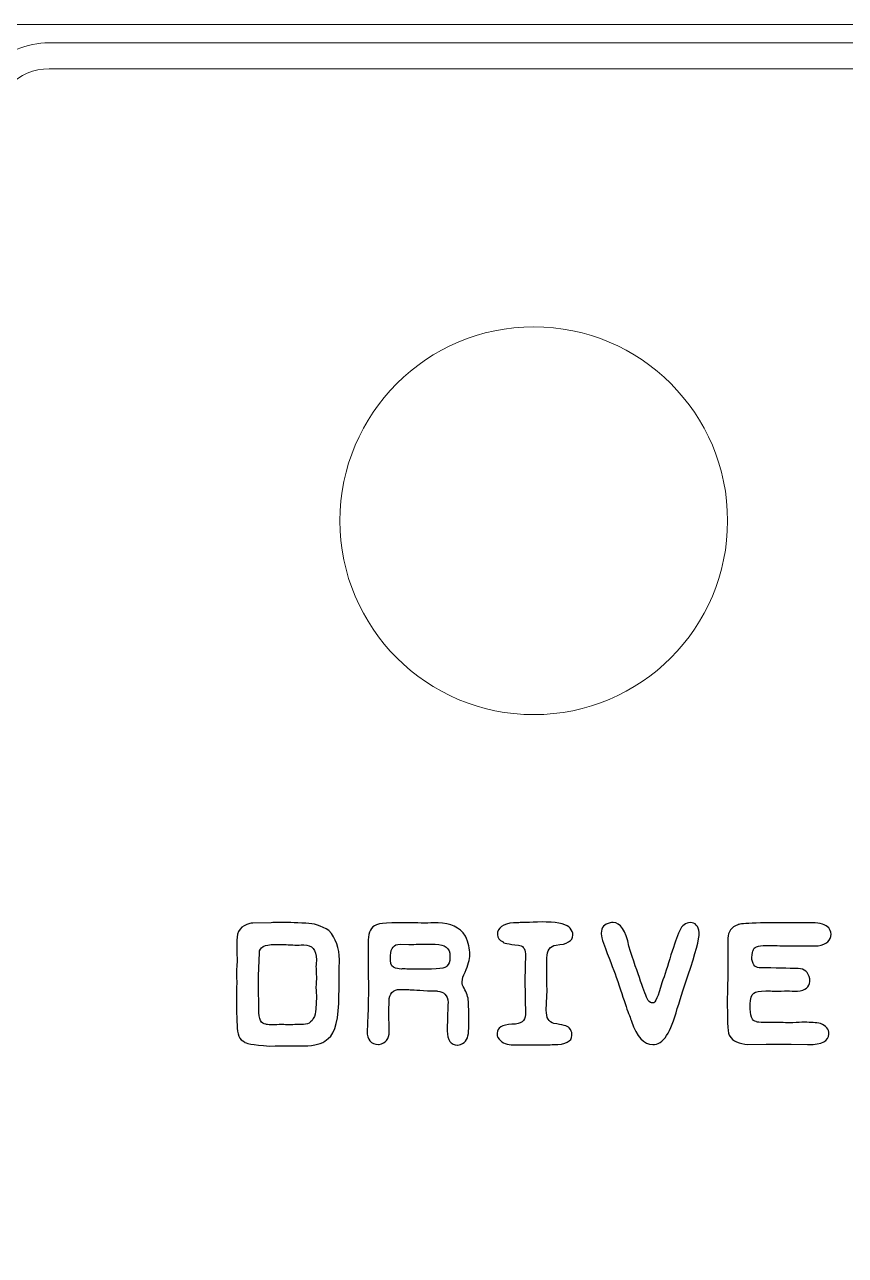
# Model space of a CAD drawing. Header units: centimetres. Extents: x -13.1 to 12.9, y -13 to 13.
# Drawn here: x 6.5 to 8.872, y 9.425 to 12.98 of the extents above; entities that cross this region are included whole.
import ezdxf

# ---------------------------------------------------------------- set-up
doc = ezdxf.new("R2010")
doc.units = ezdxf.units.CM
doc.header["$MEASUREMENT"] = 0
doc.layers.add('Layer 1', color=7, linetype='Continuous')

msp = doc.modelspace()

# ---------------------------------------------------------------- linework, layer by layer
at = {"layer": 'Layer 1', "color": 250, "lineweight": 9}
msp.add_open_spline([(-12.85, 12.98), (-12.85, 12.98), (12.75, 12.98), (12.75, 12.98), (12.75, 12.98), (12.86, 12.98), (12.95, 12.88999), (12.95, 12.78), (12.95, 12.78), (12.95, 12.78), (12.95, -12.82), (12.95, -12.82), (12.95, -12.82), (12.95, -12.93001), (12.86, -13.02), (12.75, -13.02), (12.75, -13.02), (12.75, -13.02), (-12.85, -13.02), (-12.85, -13.02), (-12.85, -13.02), (-12.96, -13.02), (-13.05, -12.93001), (-13.05, -12.82), (-13.05, -12.82), (-13.05, -12.82), (-13.05, 12.78), (-13.05, 12.78), (-13.05, 12.78), (-13.05, 12.88999), (-12.96, 12.98), (-12.85, 12.98)], degree=3, knots=[0, 0, 0, 0, 0.1111111, 0.1111111, 0.1111111, 0.1111111, 0.2222222, 0.2222222, 0.2222222, 0.2222222, 0.3333333, 0.3333333, 0.3333333, 0.3333333, 0.4444444, 0.4444444, 0.4444444, 0.4444444, 0.5555556, 0.5555556, 0.5555556, 0.5555556, 0.6666667, 0.6666667, 0.6666667, 0.6666667, 0.7777778, 0.7777778, 0.7777778, 0.7777778, 1, 1, 1, 1], dxfattribs=at)
at = {"layer": 'Layer 1', "color": 177, "lineweight": 9}
for points in [[(6.57133, 12.9275), (6.57133, 12.9275), (12.57133, 12.9275), (12.57133, 12.9275), (12.57133, 12.9275), (12.63667, 12.9275), (12.69607, 12.90078), (12.73909, 12.85776), (12.73909, 12.85776), (12.78211, 12.81474), (12.80883, 12.75534), (12.80883, 12.69), (12.80883, 12.69), (12.80883, 12.69), (12.80883, 6.6525), (12.80883, 6.6525), (12.80883, 6.6525), (12.80883, 6.6525), (6.57133, 6.6525), (6.57133, 6.6525), (6.57133, 6.6525), (6.50599, 6.6525), (6.44659, 6.67922), (6.40357, 6.72224), (6.40357, 6.72224), (6.36055, 6.76526), (6.33383, 6.82466), (6.33383, 6.89), (6.33383, 6.89), (6.33383, 6.89), (6.33383, 12.69), (6.33383, 12.69), (6.33383, 12.69), (6.33383, 12.75534), (6.36055, 12.81474), (6.40357, 12.85776), (6.40357, 12.85776), (6.44659, 12.90078), (6.50599, 12.9275), (6.57133, 12.9275)], [(12.57133, 12.8525), (12.57133, 12.8525), (6.57133, 12.8525), (6.57133, 12.8525), (6.57133, 12.8525), (6.52668, 12.8525), (6.48605, 12.8342), (6.45659, 12.80474), (6.45659, 12.80474), (6.42713, 12.77528), (6.40883, 12.73465), (6.40883, 12.69), (6.40883, 12.69), (6.40883, 12.69), (6.40883, 6.89), (6.40883, 6.89), (6.40883, 6.89), (6.40883, 6.84535), (6.42713, 6.80472), (6.45659, 6.77526), (6.45659, 6.77526), (6.48605, 6.7458), (6.52668, 6.7275), (6.57133, 6.7275), (6.57133, 6.7275), (6.57133, 6.7275), (12.73383, 6.7275), (12.73383, 6.7275), (12.73383, 6.7275), (12.73383, 6.7275), (12.73383, 12.69), (12.73383, 12.69), (12.73383, 12.69), (12.73383, 12.73465), (12.71553, 12.77528), (12.68607, 12.80474), (12.68607, 12.80474), (12.65661, 12.8342), (12.61598, 12.8525), (12.57133, 12.8525)]]:
    msp.add_open_spline(points, degree=3, knots=[0, 0, 0, 0, 0.0909091, 0.0909091, 0.0909091, 0.0909091, 0.1818182, 0.1818182, 0.1818182, 0.1818182, 0.2727273, 0.2727273, 0.2727273, 0.2727273, 0.3636364, 0.3636364, 0.3636364, 0.3636364, 0.4545455, 0.4545455, 0.4545455, 0.4545455, 0.5454545, 0.5454545, 0.5454545, 0.5454545, 0.6363636, 0.6363636, 0.6363636, 0.6363636, 0.7272727, 0.7272727, 0.7272727, 0.7272727, 0.8181818, 0.8181818, 0.8181818, 0.8181818, 1, 1, 1, 1], dxfattribs=at)
at = {"layer": 'Layer 1', "color": 242, "lineweight": 9}
msp.add_open_spline([(7.4115, 11.5471), (7.4115, 11.85638), (7.66223, 12.1071), (7.9715, 12.1071), (7.9715, 12.1071), (8.28078, 12.1071), (8.53149, 11.85638), (8.53149, 11.5471), (8.53149, 11.5471), (8.5315, 11.23782), (8.28078, 10.9871), (7.97151, 10.9871), (7.97151, 10.9871), (7.66223, 10.9871), (7.41152, 11.23782), (7.41152, 11.5471)], degree=3, knots=[0, 0, 0, 0, 0.2, 0.2, 0.2, 0.2, 0.4, 0.4, 0.4, 0.4, 0.6, 0.6, 0.6, 0.6, 1, 1, 1, 1], dxfattribs=at)
at = {"layer": 'Layer 1', "color": 177}
for points, knots in [([(7.31338, 10.3846), (7.3352, 10.3846), (7.3574, 10.37755), (7.37979, 10.36334), (7.37979, 10.36334), (7.39983, 10.34058), (7.4098, 10.31245), (7.4098, 10.27906), (7.4098, 10.27906), (7.4098, 10.27906), (7.4098, 10.27793), (7.4098, 10.27793), (7.4098, 10.27793), (7.4098, 10.26843), (7.40961, 10.24801), (7.40924, 10.21678), (7.40924, 10.21678), (7.40924, 10.20907), (7.40905, 10.19599), (7.40867, 10.17765), (7.40867, 10.17765), (7.40867, 10.10888), (7.39832, 10.06702), (7.37753, 10.05197), (7.37753, 10.05197), (7.36672, 10.04002), (7.34724, 10.03296), (7.31912, 10.03071), (7.31912, 10.03071), (7.31912, 10.03071), (7.29513, 10.03071), (7.29513, 10.03071), (7.29513, 10.03071), (7.28271, 10.03071), (7.25355, 10.03042), (7.20783, 10.02986), (7.20783, 10.02986), (7.15966, 10.03343), (7.13558, 10.03748), (7.13558, 10.042), (7.13558, 10.042), (7.12147, 10.04717), (7.11442, 10.06354), (7.11442, 10.0911), (7.11442, 10.0911), (7.1131, 10.11405), (7.11244, 10.13315), (7.11244, 10.14839), (7.11244, 10.14839), (7.11244, 10.14839), (7.11244, 10.15752), (7.11244, 10.15752), (7.11244, 10.15752), (7.11244, 10.17661), (7.11282, 10.19674), (7.11357, 10.21791), (7.11357, 10.21791), (7.11282, 10.22562), (7.11244, 10.23296), (7.11244, 10.23992), (7.11244, 10.23992), (7.11244, 10.24171), (7.1131, 10.25375), (7.11442, 10.27605), (7.11442, 10.27605), (7.11385, 10.29806), (7.11357, 10.31781), (7.11357, 10.33531), (7.11357, 10.33531), (7.11357, 10.36193), (7.12599, 10.37802), (7.15073, 10.38348), (7.15073, 10.38348), (7.15317, 10.38423), (7.15609, 10.3846), (7.15957, 10.3846), (7.15957, 10.3846), (7.15957, 10.3846), (7.213, 10.3862), (7.213, 10.3862), (7.213, 10.3862), (7.21893, 10.38658), (7.22655, 10.38677), (7.23596, 10.38677), (7.23596, 10.38677), (7.25486, 10.38677), (7.28064, 10.38611), (7.31338, 10.3846)], [0, 0, 0, 0, 0.0434783, 0.0434783, 0.0434783, 0.0434783, 0.0869565, 0.0869565, 0.0869565, 0.0869565, 0.1304348, 0.1304348, 0.1304348, 0.1304348, 0.173913, 0.173913, 0.173913, 0.173913, 0.2173913, 0.2173913, 0.2173913, 0.2173913, 0.2608696, 0.2608696, 0.2608696, 0.2608696, 0.3043478, 0.3043478, 0.3043478, 0.3043478, 0.3478261, 0.3478261, 0.3478261, 0.3478261, 0.3913043, 0.3913043, 0.3913043, 0.3913043, 0.4347826, 0.4347826, 0.4347826, 0.4347826, 0.4782609, 0.4782609, 0.4782609, 0.4782609, 0.5217391, 0.5217391, 0.5217391, 0.5217391, 0.5652174, 0.5652174, 0.5652174, 0.5652174, 0.6086957, 0.6086957, 0.6086957, 0.6086957, 0.6521739, 0.6521739, 0.6521739, 0.6521739, 0.6956522, 0.6956522, 0.6956522, 0.6956522, 0.7391304, 0.7391304, 0.7391304, 0.7391304, 0.7826087, 0.7826087, 0.7826087, 0.7826087, 0.826087, 0.826087, 0.826087, 0.826087, 0.8695652, 0.8695652, 0.8695652, 0.8695652, 0.9130435, 0.9130435, 0.9130435, 0.9130435, 1, 1, 1, 1]), ([(7.69503, 10.38602), (7.73105, 10.38545), (7.75749, 10.37266), (7.77442, 10.34763), (7.77442, 10.34763), (7.7827, 10.32778), (7.78684, 10.31029), (7.78684, 10.29505), (7.78684, 10.29505), (7.78684, 10.29505), (7.78684, 10.2942), (7.78684, 10.2942), (7.78684, 10.2942), (7.78646, 10.28009), (7.78204, 10.26306), (7.77357, 10.24321), (7.77357, 10.24321), (7.76774, 10.23296), (7.76473, 10.22355), (7.76473, 10.21509), (7.76473, 10.21509), (7.76473, 10.20869), (7.76652, 10.20267), (7.77, 10.19721), (7.77, 10.19721), (7.7779, 10.1847), (7.78214, 10.17181), (7.7827, 10.15864), (7.7827, 10.15864), (7.7827, 10.15864), (7.7843, 10.12139), (7.7843, 10.12139), (7.7843, 10.12139), (7.7843, 10.12139), (7.7843, 10.10954), (7.7843, 10.10954), (7.7843, 10.10954), (7.7843, 10.09627), (7.78383, 10.08423), (7.78298, 10.07313), (7.78298, 10.07313), (7.78279, 10.05366), (7.77517, 10.04087), (7.76003, 10.03456), (7.76003, 10.03456), (7.75768, 10.03334), (7.75504, 10.03268), (7.75213, 10.03268), (7.75213, 10.03268), (7.75213, 10.03268), (7.75128, 10.03268), (7.75128, 10.03268), (7.75128, 10.03268), (7.73162, 10.03306), (7.72174, 10.04689), (7.72174, 10.07426), (7.72174, 10.07426), (7.72174, 10.07426), (7.72174, 10.07624), (7.72174, 10.07624), (7.72174, 10.07624), (7.72174, 10.07624), (7.72231, 10.11255), (7.72231, 10.11255), (7.72231, 10.11255), (7.72249, 10.12327), (7.72306, 10.13757), (7.724, 10.15554), (7.724, 10.15554), (7.72193, 10.17708), (7.71177, 10.1879), (7.69333, 10.18809), (7.69333, 10.18809), (7.69333, 10.18884), (7.69042, 10.18931), (7.68458, 10.1895), (7.68458, 10.1895), (7.68458, 10.1895), (7.66473, 10.18978), (7.66473, 10.18978), (7.66473, 10.18978), (7.63143, 10.19176), (7.61271, 10.19279), (7.60848, 10.19279), (7.60848, 10.19279), (7.60848, 10.19279), (7.58647, 10.19336), (7.58647, 10.19336), (7.58647, 10.19336), (7.58647, 10.19336), (7.58562, 10.19336), (7.58562, 10.19336), (7.58562, 10.19336), (7.56464, 10.19336), (7.55392, 10.18179), (7.55335, 10.15864), (7.55335, 10.15864), (7.55335, 10.15864), (7.55307, 10.1324), (7.55307, 10.1324), (7.55307, 10.1324), (7.55307, 10.1324), (7.55392, 10.07125), (7.55392, 10.07125), (7.55392, 10.07125), (7.55354, 10.05009), (7.54404, 10.03786), (7.52523, 10.03456), (7.52523, 10.03456), (7.52523, 10.03456), (7.52334, 10.03456), (7.52334, 10.03456), (7.52334, 10.03456), (7.50114, 10.03494), (7.48995, 10.04792), (7.48995, 10.07341), (7.48995, 10.07341), (7.48995, 10.07341), (7.48995, 10.07539), (7.48995, 10.07539), (7.48995, 10.07539), (7.49202, 10.1149), (7.49315, 10.13936), (7.49334, 10.14867), (7.49334, 10.14867), (7.49334, 10.14867), (7.49352, 10.16965), (7.49352, 10.16965), (7.49352, 10.16965), (7.49371, 10.17586), (7.49381, 10.18244), (7.49381, 10.18922), (7.49381, 10.18922), (7.49381, 10.20643), (7.49343, 10.226), (7.49277, 10.24792), (7.49277, 10.24792), (7.49277, 10.26626), (7.49287, 10.27934), (7.49305, 10.28705), (7.49305, 10.28705), (7.49324, 10.30869), (7.49334, 10.32233), (7.49334, 10.32778), (7.49334, 10.32778), (7.49334, 10.32778), (7.49334, 10.33635), (7.49334, 10.33635), (7.49334, 10.33635), (7.49381, 10.35968), (7.50171, 10.37426), (7.51695, 10.3799), (7.51695, 10.3799), (7.52033, 10.38413), (7.55589, 10.3862), (7.62362, 10.3862), (7.62362, 10.3862), (7.63068, 10.38611), (7.6414, 10.38554), (7.65589, 10.3846), (7.65589, 10.3846), (7.6684, 10.38554), (7.67979, 10.38602), (7.69004, 10.38602), (7.69004, 10.38602), (7.69004, 10.38602), (7.69503, 10.38602), (7.69503, 10.38602)], [0, 0, 0, 0, 0.0232558, 0.0232558, 0.0232558, 0.0232558, 0.0465116, 0.0465116, 0.0465116, 0.0465116, 0.0697674, 0.0697674, 0.0697674, 0.0697674, 0.0930233, 0.0930233, 0.0930233, 0.0930233, 0.1162791, 0.1162791, 0.1162791, 0.1162791, 0.1395349, 0.1395349, 0.1395349, 0.1395349, 0.1627907, 0.1627907, 0.1627907, 0.1627907, 0.1860465, 0.1860465, 0.1860465, 0.1860465, 0.2093023, 0.2093023, 0.2093023, 0.2093023, 0.2325581, 0.2325581, 0.2325581, 0.2325581, 0.255814, 0.255814, 0.255814, 0.255814, 0.2790698, 0.2790698, 0.2790698, 0.2790698, 0.3023256, 0.3023256, 0.3023256, 0.3023256, 0.3255814, 0.3255814, 0.3255814, 0.3255814, 0.3488372, 0.3488372, 0.3488372, 0.3488372, 0.372093, 0.372093, 0.372093, 0.372093, 0.3953488, 0.3953488, 0.3953488, 0.3953488, 0.4186047, 0.4186047, 0.4186047, 0.4186047, 0.4418605, 0.4418605, 0.4418605, 0.4418605, 0.4651163, 0.4651163, 0.4651163, 0.4651163, 0.4883721, 0.4883721, 0.4883721, 0.4883721, 0.5116279, 0.5116279, 0.5116279, 0.5116279, 0.5348837, 0.5348837, 0.5348837, 0.5348837, 0.5581395, 0.5581395, 0.5581395, 0.5581395, 0.5813953, 0.5813953, 0.5813953, 0.5813953, 0.6046512, 0.6046512, 0.6046512, 0.6046512, 0.627907, 0.627907, 0.627907, 0.627907, 0.6511628, 0.6511628, 0.6511628, 0.6511628, 0.6744186, 0.6744186, 0.6744186, 0.6744186, 0.6976744, 0.6976744, 0.6976744, 0.6976744, 0.7209302, 0.7209302, 0.7209302, 0.7209302, 0.744186, 0.744186, 0.744186, 0.744186, 0.7674419, 0.7674419, 0.7674419, 0.7674419, 0.7906977, 0.7906977, 0.7906977, 0.7906977, 0.8139535, 0.8139535, 0.8139535, 0.8139535, 0.8372093, 0.8372093, 0.8372093, 0.8372093, 0.8604651, 0.8604651, 0.8604651, 0.8604651, 0.8837209, 0.8837209, 0.8837209, 0.8837209, 0.9069767, 0.9069767, 0.9069767, 0.9069767, 0.9302326, 0.9302326, 0.9302326, 0.9302326, 0.9534884, 0.9534884, 0.9534884, 0.9534884, 1, 1, 1, 1]), ([(7.99568, 10.38818), (7.99568, 10.38818), (8.00781, 10.3879), (8.00781, 10.3879), (8.00781, 10.3879), (8.04582, 10.38714), (8.06877, 10.38122), (8.07649, 10.37002), (8.07649, 10.37002), (8.08175, 10.36391), (8.08448, 10.35761), (8.08448, 10.35093), (8.08448, 10.35093), (8.08448, 10.35093), (8.08448, 10.35017), (8.08448, 10.35017), (8.08448, 10.35017), (8.08411, 10.33343), (8.06792, 10.32383), (8.03594, 10.32148), (8.03594, 10.32148), (8.01863, 10.31838), (8.00979, 10.30596), (8.00922, 10.28432), (8.00922, 10.28432), (8.00922, 10.28432), (8.00894, 10.2578), (8.00894, 10.2578), (8.00894, 10.2578), (8.00894, 10.2578), (8.00894, 10.24265), (8.00894, 10.24265), (8.00894, 10.24265), (8.00894, 10.22666), (8.00932, 10.20831), (8.01007, 10.18752), (8.01007, 10.18752), (8.00857, 10.15836), (8.00772, 10.14077), (8.00753, 10.13494), (8.00753, 10.13494), (8.00753, 10.13494), (8.00753, 10.13324), (8.00753, 10.13324), (8.00753, 10.13324), (8.00753, 10.1118), (8.01477, 10.099), (8.02936, 10.09496), (8.02936, 10.09496), (8.05372, 10.09185), (8.06877, 10.08762), (8.07423, 10.08226), (8.07423, 10.08226), (8.07921, 10.07548), (8.08166, 10.06965), (8.08166, 10.06495), (8.08166, 10.06495), (8.08166, 10.06495), (8.08166, 10.06081), (8.08166, 10.06081), (8.08166, 10.06081), (8.08147, 10.04294), (8.06388, 10.034), (8.02879, 10.034), (8.02879, 10.034), (8.02879, 10.034), (8.02493, 10.034), (8.02493, 10.034), (8.02493, 10.034), (8.01722, 10.03362), (8.00715, 10.03343), (7.99483, 10.03343), (7.99483, 10.03343), (7.98053, 10.03315), (7.9668, 10.03296), (7.95353, 10.03296), (7.95353, 10.03296), (7.93698, 10.03296), (7.92127, 10.03325), (7.9064, 10.03372), (7.9064, 10.03372), (7.88966, 10.03409), (7.87677, 10.04124), (7.86755, 10.05498), (7.86755, 10.05498), (7.86624, 10.0577), (7.86558, 10.06147), (7.86558, 10.06627), (7.86558, 10.06627), (7.86558, 10.06627), (7.86586, 10.06711), (7.86586, 10.06711), (7.86586, 10.06711), (7.86605, 10.08235), (7.88025, 10.09101), (7.90838, 10.09298), (7.90838, 10.09298), (7.90838, 10.09298), (7.91026, 10.09298), (7.91026, 10.09298), (7.91026, 10.09298), (7.93453, 10.09298), (7.94685, 10.10229), (7.94723, 10.12083), (7.94723, 10.12083), (7.94723, 10.12083), (7.94723, 10.13324), (7.94723, 10.13324), (7.94723, 10.13324), (7.94723, 10.15093), (7.94676, 10.17925), (7.94582, 10.21838), (7.94582, 10.21838), (7.94582, 10.21838), (7.94723, 10.29618), (7.94723, 10.29618), (7.94723, 10.29618), (7.94591, 10.31264), (7.93933, 10.32101), (7.92738, 10.3212), (7.92738, 10.3212), (7.89756, 10.32412), (7.8827, 10.32741), (7.8827, 10.33089), (7.8827, 10.33089), (7.87226, 10.33559), (7.86699, 10.34246), (7.86699, 10.35121), (7.86699, 10.35121), (7.86699, 10.35121), (7.86699, 10.35873), (7.86699, 10.35873), (7.86699, 10.35873), (7.8716, 10.37708), (7.89079, 10.3862), (7.92456, 10.3862), (7.92456, 10.3862), (7.92456, 10.3862), (7.92842, 10.3862), (7.92842, 10.3862), (7.92842, 10.3862), (7.93547, 10.3862), (7.95786, 10.38686), (7.99568, 10.38818)], [0, 0, 0, 0, 0.027027, 0.027027, 0.027027, 0.027027, 0.0540541, 0.0540541, 0.0540541, 0.0540541, 0.0810811, 0.0810811, 0.0810811, 0.0810811, 0.1081081, 0.1081081, 0.1081081, 0.1081081, 0.1351351, 0.1351351, 0.1351351, 0.1351351, 0.1621622, 0.1621622, 0.1621622, 0.1621622, 0.1891892, 0.1891892, 0.1891892, 0.1891892, 0.2162162, 0.2162162, 0.2162162, 0.2162162, 0.2432432, 0.2432432, 0.2432432, 0.2432432, 0.2702703, 0.2702703, 0.2702703, 0.2702703, 0.2972973, 0.2972973, 0.2972973, 0.2972973, 0.3243243, 0.3243243, 0.3243243, 0.3243243, 0.3513514, 0.3513514, 0.3513514, 0.3513514, 0.3783784, 0.3783784, 0.3783784, 0.3783784, 0.4054054, 0.4054054, 0.4054054, 0.4054054, 0.4324324, 0.4324324, 0.4324324, 0.4324324, 0.4594595, 0.4594595, 0.4594595, 0.4594595, 0.4864865, 0.4864865, 0.4864865, 0.4864865, 0.5135135, 0.5135135, 0.5135135, 0.5135135, 0.5405405, 0.5405405, 0.5405405, 0.5405405, 0.5675676, 0.5675676, 0.5675676, 0.5675676, 0.5945946, 0.5945946, 0.5945946, 0.5945946, 0.6216216, 0.6216216, 0.6216216, 0.6216216, 0.6486486, 0.6486486, 0.6486486, 0.6486486, 0.6756757, 0.6756757, 0.6756757, 0.6756757, 0.7027027, 0.7027027, 0.7027027, 0.7027027, 0.7297297, 0.7297297, 0.7297297, 0.7297297, 0.7567568, 0.7567568, 0.7567568, 0.7567568, 0.7837838, 0.7837838, 0.7837838, 0.7837838, 0.8108108, 0.8108108, 0.8108108, 0.8108108, 0.8378378, 0.8378378, 0.8378378, 0.8378378, 0.8648649, 0.8648649, 0.8648649, 0.8648649, 0.8918919, 0.8918919, 0.8918919, 0.8918919, 0.9189189, 0.9189189, 0.9189189, 0.9189189, 0.9459459, 0.9459459, 0.9459459, 0.9459459, 1, 1, 1, 1]), ([(8.20104, 10.38649), (8.22221, 10.38649), (8.23735, 10.36363), (8.24657, 10.31791), (8.24657, 10.31791), (8.27301, 10.23597), (8.29144, 10.18367), (8.30198, 10.16109), (8.30198, 10.16109), (8.30612, 10.15648), (8.31054, 10.15422), (8.31515, 10.15422), (8.31515, 10.15422), (8.32249, 10.15422), (8.33133, 10.1736), (8.34158, 10.21236), (8.34158, 10.21236), (8.34986, 10.234), (8.35861, 10.26099), (8.36783, 10.29335), (8.36783, 10.29335), (8.37771, 10.3228), (8.3858, 10.34566), (8.3921, 10.36203), (8.3921, 10.36203), (8.4001, 10.3784), (8.41063, 10.38649), (8.42343, 10.38649), (8.42343, 10.38649), (8.43838, 10.38649), (8.44704, 10.37708), (8.44967, 10.35817), (8.44967, 10.35817), (8.44967, 10.35817), (8.44967, 10.35704), (8.44967, 10.35704), (8.44967, 10.35704), (8.44967, 10.3387), (8.43904, 10.29825), (8.41769, 10.23578), (8.41769, 10.23578), (8.40809, 10.20587), (8.39756, 10.17332), (8.38599, 10.13823), (8.38599, 10.13823), (8.36868, 10.06881), (8.34516, 10.034), (8.31515, 10.034), (8.31515, 10.034), (8.28947, 10.034), (8.26915, 10.05658), (8.25428, 10.10154), (8.25428, 10.10154), (8.24761, 10.11641), (8.23284, 10.15883), (8.20988, 10.22863), (8.20988, 10.22863), (8.20104, 10.25253), (8.18862, 10.28536), (8.17272, 10.32731), (8.17272, 10.32731), (8.16868, 10.33832), (8.16661, 10.34716), (8.16661, 10.35403), (8.16661, 10.35403), (8.16661, 10.35403), (8.16661, 10.35591), (8.16661, 10.35591), (8.16661, 10.35591), (8.16661, 10.37266), (8.17508, 10.38253), (8.19201, 10.38545), (8.19201, 10.38545), (8.19436, 10.3862), (8.19737, 10.38649), (8.20104, 10.38649)], [0, 0, 0, 0, 0.05, 0.05, 0.05, 0.05, 0.1, 0.1, 0.1, 0.1, 0.15, 0.15, 0.15, 0.15, 0.2, 0.2, 0.2, 0.2, 0.25, 0.25, 0.25, 0.25, 0.3, 0.3, 0.3, 0.3, 0.35, 0.35, 0.35, 0.35, 0.4, 0.4, 0.4, 0.4, 0.45, 0.45, 0.45, 0.45, 0.5, 0.5, 0.5, 0.5, 0.55, 0.55, 0.55, 0.55, 0.6, 0.6, 0.6, 0.6, 0.65, 0.65, 0.65, 0.65, 0.7, 0.7, 0.7, 0.7, 0.75, 0.75, 0.75, 0.75, 0.8, 0.8, 0.8, 0.8, 0.85, 0.85, 0.85, 0.85, 0.9, 0.9, 0.9, 0.9, 1, 1, 1, 1]), ([(8.776, 10.3862), (8.79933, 10.38592), (8.81523, 10.38084), (8.8236, 10.37106), (8.8236, 10.37106), (8.82718, 10.36682), (8.82944, 10.3609), (8.83057, 10.35318), (8.83057, 10.35318), (8.83038, 10.33484), (8.81787, 10.32346), (8.79303, 10.31904), (8.79303, 10.31904), (8.79303, 10.31904), (8.70489, 10.31904), (8.70489, 10.31904), (8.70489, 10.31904), (8.69435, 10.31922), (8.67535, 10.31979), (8.64778, 10.32064), (8.64778, 10.32064), (8.64778, 10.32064), (8.64318, 10.32064), (8.64318, 10.32064), (8.64318, 10.32064), (8.61872, 10.32064), (8.60611, 10.31565), (8.60536, 10.30549), (8.60536, 10.30549), (8.60376, 10.30417), (8.60235, 10.29768), (8.60122, 10.28592), (8.60122, 10.28592), (8.60254, 10.26739), (8.60978, 10.25723), (8.62304, 10.25563), (8.62304, 10.25563), (8.67055, 10.25526), (8.70743, 10.2546), (8.73348, 10.25366), (8.73348, 10.25366), (8.73348, 10.25366), (8.73574, 10.25366), (8.73574, 10.25366), (8.73574, 10.25366), (8.75352, 10.25366), (8.76462, 10.24368), (8.76904, 10.22365), (8.76904, 10.22365), (8.76904, 10.22365), (8.76876, 10.2165), (8.76876, 10.2165), (8.76876, 10.2165), (8.76857, 10.19994), (8.75681, 10.19063), (8.73348, 10.18865), (8.73348, 10.18865), (8.72267, 10.18884), (8.7126, 10.18893), (8.70319, 10.18893), (8.70319, 10.18893), (8.69388, 10.18893), (8.68127, 10.18884), (8.66547, 10.18865), (8.66547, 10.18865), (8.66547, 10.18865), (8.6602, 10.18865), (8.6602, 10.18865), (8.6602, 10.18865), (8.65362, 10.18903), (8.6475, 10.18922), (8.64205, 10.18922), (8.64205, 10.18922), (8.6238, 10.18922), (8.61213, 10.18705), (8.60705, 10.18282), (8.60705, 10.18282), (8.60018, 10.17699), (8.5967, 10.16655), (8.59652, 10.1514), (8.59652, 10.1514), (8.59652, 10.1514), (8.59652, 10.14867), (8.59652, 10.14867), (8.59652, 10.14867), (8.59652, 10.11706), (8.60244, 10.10117), (8.6142, 10.10098), (8.6142, 10.10098), (8.6142, 10.09976), (8.6189, 10.09863), (8.62822, 10.09769), (8.62822, 10.09769), (8.65785, 10.09769), (8.68127, 10.09759), (8.69849, 10.0974), (8.69849, 10.0974), (8.69849, 10.0974), (8.72031, 10.09712), (8.72031, 10.09712), (8.72031, 10.09712), (8.73245, 10.09806), (8.74374, 10.09853), (8.75418, 10.09853), (8.75418, 10.09853), (8.77168, 10.09853), (8.78682, 10.09731), (8.79971, 10.09496), (8.79971, 10.09496), (8.81598, 10.08884), (8.82417, 10.07878), (8.82417, 10.06467), (8.82417, 10.06467), (8.82417, 10.06467), (8.82417, 10.06438), (8.82417, 10.06438), (8.82417, 10.06438), (8.82398, 10.04435), (8.80423, 10.03428), (8.7649, 10.03428), (8.7649, 10.03428), (8.7649, 10.03428), (8.76274, 10.03428), (8.76274, 10.03428), (8.76274, 10.03428), (8.76274, 10.03428), (8.71476, 10.03485), (8.71476, 10.03485), (8.71476, 10.03485), (8.68062, 10.03503), (8.65663, 10.03513), (8.64289, 10.03513), (8.64289, 10.03513), (8.64289, 10.03513), (8.59021, 10.03456), (8.59021, 10.03456), (8.59021, 10.03456), (8.56434, 10.03607), (8.54675, 10.04397), (8.53753, 10.05827), (8.53753, 10.05827), (8.53302, 10.06344), (8.53067, 10.09308), (8.53067, 10.14736), (8.53067, 10.14736), (8.53067, 10.14736), (8.53067, 10.16965), (8.53067, 10.16965), (8.53067, 10.16965), (8.53067, 10.17567), (8.53132, 10.20521), (8.53264, 10.25808), (8.53264, 10.25808), (8.53264, 10.25808), (8.53264, 10.34105), (8.53264, 10.34105), (8.53264, 10.34105), (8.53283, 10.36033), (8.54224, 10.37332), (8.56096, 10.3799), (8.56096, 10.3799), (8.56114, 10.38413), (8.61693, 10.3862), (8.72831, 10.3862), (8.72831, 10.3862), (8.72831, 10.3862), (8.776, 10.3862), (8.776, 10.3862)], [0, 0, 0, 0, 0.0232558, 0.0232558, 0.0232558, 0.0232558, 0.0465116, 0.0465116, 0.0465116, 0.0465116, 0.0697674, 0.0697674, 0.0697674, 0.0697674, 0.0930233, 0.0930233, 0.0930233, 0.0930233, 0.1162791, 0.1162791, 0.1162791, 0.1162791, 0.1395349, 0.1395349, 0.1395349, 0.1395349, 0.1627907, 0.1627907, 0.1627907, 0.1627907, 0.1860465, 0.1860465, 0.1860465, 0.1860465, 0.2093023, 0.2093023, 0.2093023, 0.2093023, 0.2325581, 0.2325581, 0.2325581, 0.2325581, 0.255814, 0.255814, 0.255814, 0.255814, 0.2790698, 0.2790698, 0.2790698, 0.2790698, 0.3023256, 0.3023256, 0.3023256, 0.3023256, 0.3255814, 0.3255814, 0.3255814, 0.3255814, 0.3488372, 0.3488372, 0.3488372, 0.3488372, 0.372093, 0.372093, 0.372093, 0.372093, 0.3953488, 0.3953488, 0.3953488, 0.3953488, 0.4186047, 0.4186047, 0.4186047, 0.4186047, 0.4418605, 0.4418605, 0.4418605, 0.4418605, 0.4651163, 0.4651163, 0.4651163, 0.4651163, 0.4883721, 0.4883721, 0.4883721, 0.4883721, 0.5116279, 0.5116279, 0.5116279, 0.5116279, 0.5348837, 0.5348837, 0.5348837, 0.5348837, 0.5581395, 0.5581395, 0.5581395, 0.5581395, 0.5813953, 0.5813953, 0.5813953, 0.5813953, 0.6046512, 0.6046512, 0.6046512, 0.6046512, 0.627907, 0.627907, 0.627907, 0.627907, 0.6511628, 0.6511628, 0.6511628, 0.6511628, 0.6744186, 0.6744186, 0.6744186, 0.6744186, 0.6976744, 0.6976744, 0.6976744, 0.6976744, 0.7209302, 0.7209302, 0.7209302, 0.7209302, 0.744186, 0.744186, 0.744186, 0.744186, 0.7674419, 0.7674419, 0.7674419, 0.7674419, 0.7906977, 0.7906977, 0.7906977, 0.7906977, 0.8139535, 0.8139535, 0.8139535, 0.8139535, 0.8372093, 0.8372093, 0.8372093, 0.8372093, 0.8604651, 0.8604651, 0.8604651, 0.8604651, 0.8837209, 0.8837209, 0.8837209, 0.8837209, 0.9069767, 0.9069767, 0.9069767, 0.9069767, 0.9302326, 0.9302326, 0.9302326, 0.9302326, 0.9534884, 0.9534884, 0.9534884, 0.9534884, 1, 1, 1, 1]), ([(7.17584, 10.23277), (7.17641, 10.20907), (7.17669, 10.18724), (7.17669, 10.16739), (7.17669, 10.16739), (7.17669, 10.16739), (7.17669, 10.1355), (7.17669, 10.1355), (7.17669, 10.1355), (7.17669, 10.10737), (7.18375, 10.09326), (7.19786, 10.09326), (7.19786, 10.09326), (7.19786, 10.09185), (7.2035, 10.0911), (7.2147, 10.0911), (7.2147, 10.0911), (7.22495, 10.0911), (7.23407, 10.09148), (7.24198, 10.09223), (7.24198, 10.09223), (7.25242, 10.09148), (7.25863, 10.0911), (7.26041, 10.0911), (7.26041, 10.0911), (7.2812, 10.09185), (7.29644, 10.09223), (7.30623, 10.09223), (7.30623, 10.09223), (7.32222, 10.09223), (7.3336, 10.1022), (7.34038, 10.12224), (7.34038, 10.12224), (7.34235, 10.14133), (7.34339, 10.15742), (7.34339, 10.1705), (7.34339, 10.1705), (7.34339, 10.17783), (7.34301, 10.18715), (7.34226, 10.19853), (7.34226, 10.19853), (7.34301, 10.21274), (7.34339, 10.22242), (7.34339, 10.22779), (7.34339, 10.22779), (7.34263, 10.24538), (7.34226, 10.25582), (7.34226, 10.25892), (7.34226, 10.25892), (7.34301, 10.26796), (7.34339, 10.27463), (7.34339, 10.27906), (7.34339, 10.27906), (7.34339, 10.30784), (7.33134, 10.32233), (7.30726, 10.32233), (7.30726, 10.32233), (7.30303, 10.32233), (7.29654, 10.32195), (7.2877, 10.3212), (7.2877, 10.3212), (7.27086, 10.32252), (7.25364, 10.32318), (7.23614, 10.32318), (7.23614, 10.32318), (7.23614, 10.32318), (7.22269, 10.32318), (7.22269, 10.32318), (7.22269, 10.32318), (7.19344, 10.32318), (7.17885, 10.31518), (7.17885, 10.29919), (7.17885, 10.29919), (7.17885, 10.29919), (7.17584, 10.23277), (7.17584, 10.23277)], [0, 0, 0, 0, 0.05, 0.05, 0.05, 0.05, 0.1, 0.1, 0.1, 0.1, 0.15, 0.15, 0.15, 0.15, 0.2, 0.2, 0.2, 0.2, 0.25, 0.25, 0.25, 0.25, 0.3, 0.3, 0.3, 0.3, 0.35, 0.35, 0.35, 0.35, 0.4, 0.4, 0.4, 0.4, 0.45, 0.45, 0.45, 0.45, 0.5, 0.5, 0.5, 0.5, 0.55, 0.55, 0.55, 0.55, 0.6, 0.6, 0.6, 0.6, 0.65, 0.65, 0.65, 0.65, 0.7, 0.7, 0.7, 0.7, 0.75, 0.75, 0.75, 0.75, 0.8, 0.8, 0.8, 0.8, 0.85, 0.85, 0.85, 0.85, 0.9, 0.9, 0.9, 0.9, 1, 1, 1, 1]), ([(7.61074, 10.32318), (7.61074, 10.32318), (7.58562, 10.32374), (7.58562, 10.32374), (7.58562, 10.32374), (7.58562, 10.32374), (7.58506, 10.32374), (7.58506, 10.32374), (7.58506, 10.32374), (7.56746, 10.32374), (7.55834, 10.31302), (7.55777, 10.29176), (7.55777, 10.29176), (7.55777, 10.29176), (7.55749, 10.27764), (7.55749, 10.27764), (7.55749, 10.27764), (7.55749, 10.27764), (7.55749, 10.27708), (7.55749, 10.27708), (7.55749, 10.27708), (7.55749, 10.26447), (7.56248, 10.25695), (7.57236, 10.2545), (7.57236, 10.2545), (7.57236, 10.2545), (7.58835, 10.25234), (7.58835, 10.25234), (7.58835, 10.25234), (7.59061, 10.25234), (7.5922, 10.25262), (7.59333, 10.25319), (7.59333, 10.25319), (7.60236, 10.25243), (7.60867, 10.25206), (7.61234, 10.25206), (7.61234, 10.25206), (7.62315, 10.25187), (7.63313, 10.25177), (7.64216, 10.25177), (7.64216, 10.25177), (7.6939, 10.25177), (7.71986, 10.2546), (7.71986, 10.26034), (7.71986, 10.26034), (7.72607, 10.26636), (7.72927, 10.27398), (7.72946, 10.28319), (7.72946, 10.28319), (7.72946, 10.28319), (7.72946, 10.29034), (7.72946, 10.29034), (7.72946, 10.29034), (7.72946, 10.31217), (7.71534, 10.32346), (7.68703, 10.32393), (7.68703, 10.32393), (7.68703, 10.32393), (7.6589, 10.32449), (7.6589, 10.32449), (7.6589, 10.32449), (7.62936, 10.32355), (7.61328, 10.32318), (7.61074, 10.32318)], [0, 0, 0, 0, 0.0588235, 0.0588235, 0.0588235, 0.0588235, 0.1176471, 0.1176471, 0.1176471, 0.1176471, 0.1764706, 0.1764706, 0.1764706, 0.1764706, 0.2352941, 0.2352941, 0.2352941, 0.2352941, 0.2941176, 0.2941176, 0.2941176, 0.2941176, 0.3529412, 0.3529412, 0.3529412, 0.3529412, 0.4117647, 0.4117647, 0.4117647, 0.4117647, 0.4705882, 0.4705882, 0.4705882, 0.4705882, 0.5294118, 0.5294118, 0.5294118, 0.5294118, 0.5882353, 0.5882353, 0.5882353, 0.5882353, 0.6470588, 0.6470588, 0.6470588, 0.6470588, 0.7058824, 0.7058824, 0.7058824, 0.7058824, 0.7647059, 0.7647059, 0.7647059, 0.7647059, 0.8235294, 0.8235294, 0.8235294, 0.8235294, 0.8823529, 0.8823529, 0.8823529, 0.8823529, 1, 1, 1, 1])]:
    msp.add_open_spline(points, degree=3, knots=knots, dxfattribs=at)

doc.saveas('drawing.dxf')
